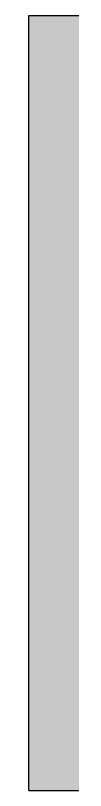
# Model space of a CAD drawing. Extents: x 9734459 to 9908434, y 5249905 to 5598782.
# Drawn here: x 9847659 to 9847794, y 5329019 to 5331419 of the extents above; entities that cross this region are included whole.
import ezdxf
from ezdxf.enums import TextEntityAlignment as Align

# ---------------------------------------------------------------- set-up
doc = ezdxf.new("R2010")
doc.units = 0
doc.header["$LTSCALE"] = 1000
doc.header["$MEASUREMENT"] = 0
doc.linetypes.add('接地线', pattern=[1.35002, 0.5, -1e-05, 1e-05, 0.5, -0.125, 0.1, -0.125])
for name, color, linetype in [('BTTK', 7, 'Continuous'), ('Logo', 4, 'Continuous'), ('电-线路-接地网', 6, '接地线')]:
    doc.layers.add(name, color=color, linetype=linetype)
doc.styles.add('HZ(TK)', font='tssdeng.shx', dxfattribs={"width": 0.9, "bigfont": 'tssdchn.shx'})

# ---------------------------------------------------------------- blocks, each defined once
blk = doc.blocks.new('CSCEC')
at = {"layer": 'Logo'}
h = blk.add_hatch(color=4, dxfattribs=at)
h.paths.add_polyline_path([(0, -24), (24, -24), (24, 0), (0, 0)])
h.paths.add_polyline_path([(6.2, -2.8), (9.8, -2.8), (9.8, -9.2), (9, -9.2), (9, -5.36, 0.414214), (8.84, -5.2), (7.16, -5.2, 0.414214), (7, -5.36), (7, -12.24, 0.414214), (7.16, -12.4), (9.8, -12.4), (9.8, -21.2), (6.2, -21.2), (6.2, -17.2), (7, -17.2), (7, -18.64, 0.414214), (7.16, -18.8), (8.84, -18.8, 0.414214), (9, -18.64), (9, -14.96, 0.414214), (8.84, -14.8), (6.2, -14.8)], flags=16)
h.paths.add_polyline_path([(10.2, -2.8), (13.8, -2.8), (13.8, -9.2), (13, -9.2), (13, -5.36, 0.414214), (12.84, -5.2), (11.16, -5.2, 0.414214), (11, -5.36), (11, -18.64, 0.414214), (11.16, -18.8), (12.84, -18.8, 0.414214), (13, -18.64), (13, -12.4), (13.8, -12.4), (13.8, -21.2), (10.2, -21.2)], flags=16)
h.paths.add_polyline_path([(5.8, -12.4), (5.8, -16.4), (5, -16.4), (5, -14.96, 0.414214), (4.84, -14.8), (3.96, -14.8, 0.414214), (3.8, -14.96), (3.8, -18.64, 0.414214), (3.96, -18.8), (4.84, -18.8, 0.414214), (5, -18.64), (5, -17.2), (5.8, -17.2), (5.8, -21.2), (3, -21.2), (3, -12.4)], flags=16)
h.paths.add_polyline_path([(14.2, -2.8), (17.8, -2.8), (17.8, -5.2), (15.16, -5.2, 0.414214), (15, -5.36), (15, -12.24, 0.414214), (15.16, -12.4), (17.8, -12.4), (17.8, -14.8), (15.16, -14.8, 0.414214), (15, -14.96), (15, -18.64, 0.414214), (15.16, -18.8), (17.8, -18.8), (17.8, -21.2), (14.2, -21.2)], flags=16)
h.paths.add_polyline_path([(21, -12.4), (21, -16.4), (20.2, -16.4), (20.2, -14.96, 0.414214), (20.04, -14.8), (19.16, -14.8, 0.414214), (19, -14.96), (19, -18.64, 0.414214), (19.16, -18.8), (20.04, -18.8, 0.414214), (20.2, -18.64), (20.2, -17.2), (21, -17.2), (21, -21.2), (18.2, -21.2), (18.2, -12.4)], flags=16)
for p, q in [((0, -24), (0, 0)), ((0, 0), (24, 0)), ((0, 0), (24, 0)), ((0, -24), (24, -24))]:
    blk.add_line(p, q, dxfattribs=at)
blk = doc.blocks.new('vhtemplate_2020年新竖式图框_A0')
at = {"layer": 'BTTK'}
blk.add_blockref('CSCEC', (1132, 815.144), dxfattribs=at)
at = {"layer": 'BTTK', "color": 4, "style": 'HZ(TK)', "width": 0.9}
for tag, p in [('合作单位', (1144, 743.5)), ('建设单位', (1144, 209.5)), ('工程名称', (1144, 176.5)), ('子项名称', (1154, 160)), ('图纸名称', (1144, 141))]:
    blk.add_attdef(tag, text='', height=3.5, dxfattribs=at).set_placement(p, align=Align.MIDDLE_CENTER)
for tag, p in [('注册证书号', (1156.5, 309.006)), ('注册印章号', (1156.5, 301.006)), ('设计号', (1154, 193)), ('图别', (1137.75, 34)), ('图号', (1170.25, 34)), ('版本号', (1137.75, 26)), ('日期', (1170.25, 26))]:
    blk.add_attdef(tag, text='', height=3.5, dxfattribs=at).set_placement(p, align=Align.MIDDLE)

msp = doc.modelspace()

# ---------------------------------------------------------------- block references
at = {"layer": '电-线路-接地网', "linetype": 'ByBlock', "xscale": 100, "yscale": 100, "zscale": 100}
msp.add_blockref('vhtemplate_2020年新竖式图框_A0', (9734459.5, 5249904.8), dxfattribs=at)

doc.saveas('drawing.dxf')
